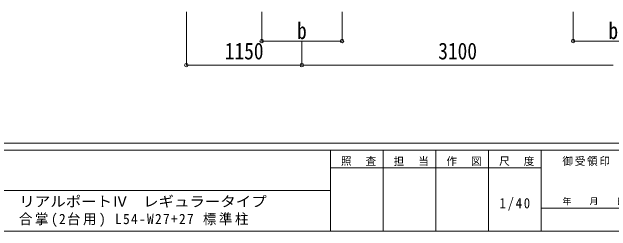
# Model space of a CAD drawing. Units: millimetres at full size. Extents: x -9783 to 33754, y -10064 to 6752.
# Drawn here: x 36 to 6000, y -6828 to -4648 of the extents above; entities that cross this region are included whole.
import ezdxf
from ezdxf.enums import TextEntityAlignment as Align

# ---------------------------------------------------------------- set-up
doc = ezdxf.new("R2010")
doc.units = ezdxf.units.MM
doc.header["$LTSCALE"] = 35
doc.header["$PDMODE"] = 32
doc.header["$PDSIZE"] = 35
doc.layers.add('0-A_寸法', color=6, linetype='Continuous', lineweight=9)
doc.layers.add('F-0_240', color=7, linetype='Continuous', lineweight=9)
doc.styles.add('ＭＳ ゴシック', font='')
doc.styles.get('ＭＳ ゴシック').set_extended_font_data('MS Gothic')

msp = doc.modelspace()

# ---------------------------------------------------------------- linework, layer by layer
at = {"layer": '0-A_寸法'}
for p, q in [((1772.2, -5176.86), (1772.2, -4647.91)), ((2522.2, -4936.88), (2522.2, -4647.91)), ((3322.2, -4936.88), (3322.2, -4647.91)), ((5622.2, -4936.88), (5622.2, -4647.91)), ((2522.2, -4936.88), (3322.2, -4936.88)), ((2922.2, -5176.86), (2922.2, -4936.88)), ((5622.2, -4936.88), (6422.2, -4936.88)), ((1772.2, -5176.86), (2922.2, -5176.86)), ((2922.2, -5176.86), (6022.2, -5176.86))]:
    msp.add_line(p, q, dxfattribs=at)
for p in [(2522.2, -4936.88), (3322.2, -4936.88), (5622.2, -4936.88), (1772.2, -5176.86), (2922.2, -5176.86)]:
    msp.add_point(p, dxfattribs=at)
at = {"layer": 'F-0_240', "color": 5}
for p, q in [((-9783.03, -5953.1), (9396.97, -5953.1)), ((-9783.03, -6023.1), (6285.75, -6023.1)), ((3205.75, -6023.1), (3205.75, -6828.1)), ((3730.75, -6023.1), (3730.75, -6828.1)), ((4255.75, -6023.1), (4255.75, -6828.1)), ((4780.75, -6023.1), (4780.75, -6828.1)), ((5305.75, -6023.1), (5305.75, -6828.1)), ((3205.75, -6198.1), (5305.75, -6198.1)), ((-3969.25, -6425.6), (3205.75, -6425.6)), ((5305.75, -6600.6), (6285.75, -6600.6)), ((-9783.03, -6828.1), (9396.97, -6828.1))]:
    msp.add_line(p, q, dxfattribs=at)

# ---------------------------------------------------------------- texts
at = {"layer": '0-A_寸法', "color": 7, "style": 'ＭＳ ゴシック', "width": 0.85}
for s, p in [('b', (2874.08, -4967.38)), ('b', (5974.08, -4967.38)), ('1150', (2154.7, -5169.86)), ('3100', (4279.7, -5169.86))]:
    msp.add_text(s, height=166.8, dxfattribs=at).set_placement(p, align=Align.BOTTOM_LEFT)
at = {"layer": 'F-0_240', "style": 'ＭＳ ゴシック', "width": 1.1}
msp.add_text('リアルポートⅣ\u3000レギュラータイプ', height=102.6, dxfattribs=at).set_placement((109.35, -6616.22), align=Align.BOTTOM_LEFT)
at = {"layer": 'F-0_240', "style": 'ＭＳ ゴシック'}
msp.add_text('年\u3000\u3000月\u3000\u3000日', height=64.15, dxfattribs=at).set_placement((5515.76, -6583.1), align=Align.BOTTOM_LEFT)
at = {"layer": 'F-0_240', "attachment_point": 7, "style": 'ＭＳ ゴシック'}
for s, insert, char_height in [('\\T1.17;照\u3000査', (3310.76, -6180.6), 76.98), ('\\T1.17;担\u3000当', (3835.76, -6180.6), 76.98), ('\\T1.17;作\u3000図', (4360.75, -6180.6), 76.98), ('\\T1.17;尺\u3000度', (4885.76, -6180.6), 76.98), ('\\T1.17;御受領印', (5515.75, -6180.6), 76.98), ('\\T1.28;\\W0.9;1/40', (4890.13, -6626.85), 102.6), ('\\T1.2;\\W0.95;合掌(2台用)\\~L54-W27+27\\~標準柱', (105.77, -6786.55), 102.6)]:
    msp.add_mtext(s, dxfattribs=dict(at, insert=insert, char_height=char_height))

doc.saveas('drawing.dxf')
